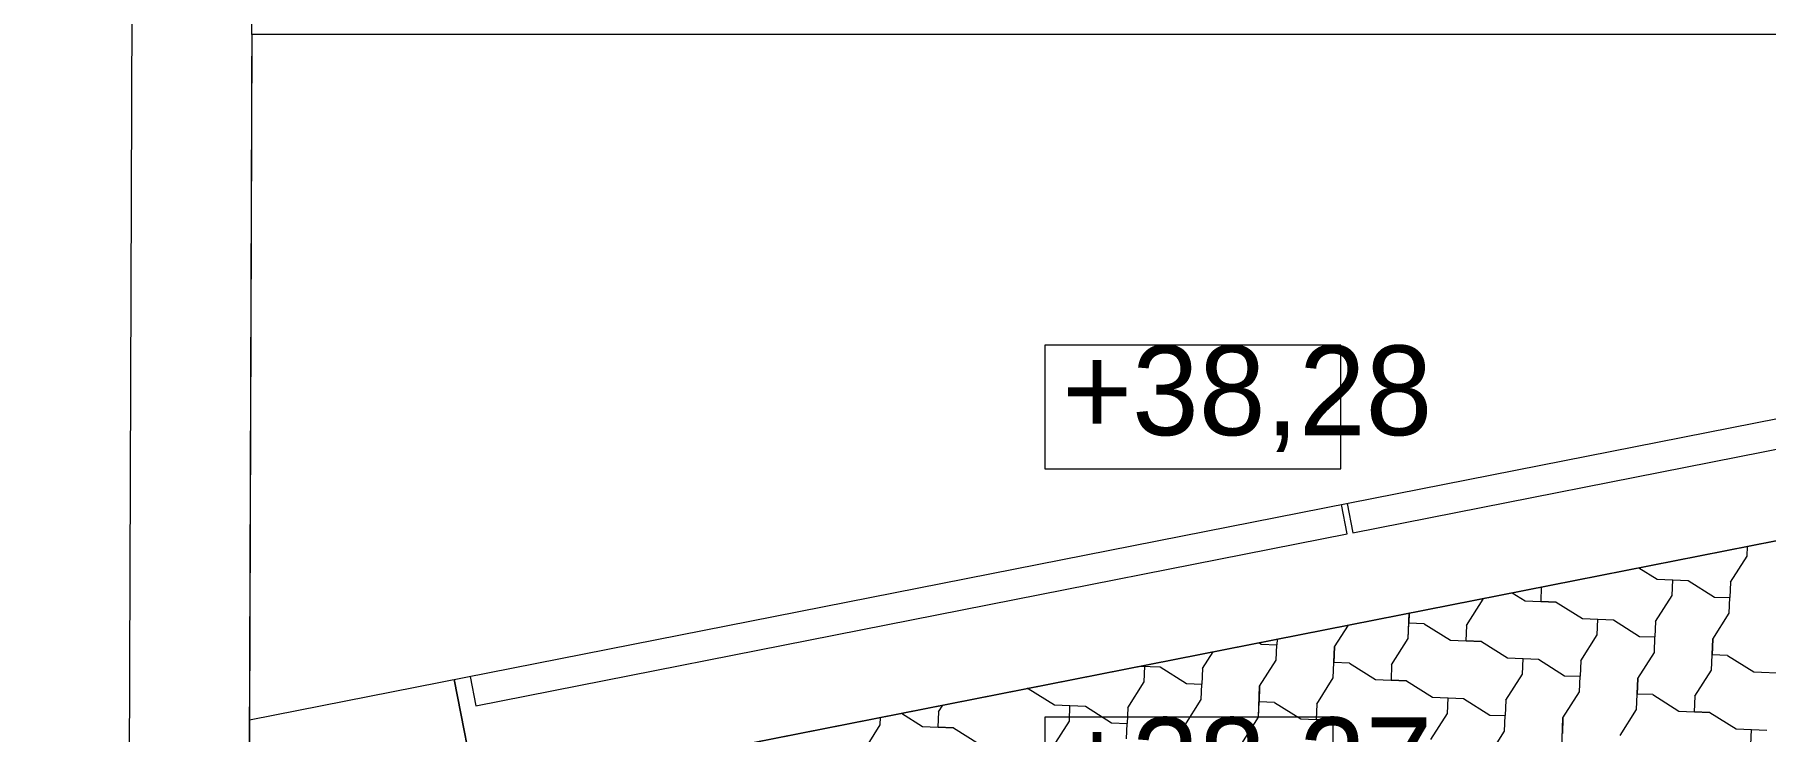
# Model space of a CAD drawing. Header units: metres. Extents: x -111189 to -108577, y -72951 to -72647.
# Drawn here: x -110714.007 to -110711.113, y -72943.659 to -72942.493 of the extents above; entities that cross this region are included whole.
import ezdxf

# ---------------------------------------------------------------- set-up
doc = ezdxf.new("R2010")
doc.units = ezdxf.units.M
doc.header["$MEASUREMENT"] = 0
doc.set_wipeout_variables(frame=1)
doc.linetypes.add('Dot & Dashed', pattern=[0.670278, 0.3175, -0.176389, 0, -0.176389])
doc.linetypes.add('Wipeout_Contour', pattern=[1, 0, -1])
for name, color, linetype in [('Planta Piso RC_1_0', 7, 'Continuous'), ('Planta Piso RC_1_02 - PASSEIOS', 7, 'Continuous'), ('Planta Piso RC_1_07 - MUROS', 7, 'Continuous'), ('Planta Piso RC_1_12 - COTAS ALTIMÉTRICAS', 7, 'Continuous')]:
    doc.layers.add(name, color=color, linetype=linetype)
doc.styles.add('ESTILO_GERADO_3', font='AGENCYR.TTF')

# ---------------------------------------------------------------- blocks, each defined once
blk = doc.blocks.new('*X142', base_point=(-110724.9594, -72968.689))
at = {"layer": 'Planta Piso RC_1_02 - PASSEIOS', "color": 253, "linetype": 'Continuous', "lineweight": 9, "ltscale": 1000}
for p, q in [((-110711.144, -72943.366), (-110711.1434, -72943.3497)), ((-110711.3248, -72943.3855), (-110711.2941, -72943.4049)), ((-110711.3248, -72943.3855), (-110711.2941, -72943.4049)), ((-110711.1717, -72943.4097), (-110711.144, -72943.366)), ((-110711.4879, -72943.4177), (-110711.4889, -72943.442)), ((-110711.4879, -72943.4177), (-110711.4889, -72943.442)), ((-110711.2941, -72943.4049), (-110711.2682, -72943.4059)), ((-110711.2941, -72943.4049), (-110711.2423, -72943.4069)), ((-110711.2692, -72943.4318), (-110711.2682, -72943.4059)), ((-110711.2423, -72943.4069), (-110711.1986, -72943.4346)), ((-110711.1717, -72943.4097), (-110711.1727, -72943.4356)), ((-110711.613, -72943.482), (-110711.5854, -72943.4382)), ((-110711.613, -72943.482), (-110711.5854, -72943.4382)), ((-110711.5854, -72943.4382), (-110711.5853, -72943.4369)), ((-110711.5854, -72943.4382), (-110711.5853, -72943.4369)), ((-110711.5365, -72943.4273), (-110711.5147, -72943.441)), ((-110711.5147, -72943.441), (-110711.463, -72943.4431)), ((-110711.463, -72943.4431), (-110711.4889, -72943.442)), ((-110711.463, -72943.4431), (-110711.4192, -72943.4707)), ((-110711.463, -72943.4431), (-110711.4192, -72943.4707)), ((-110711.2968, -72943.4756), (-110711.2692, -72943.4318)), ((-110711.1986, -72943.4346), (-110711.1727, -72943.4356)), ((-110711.1737, -72943.4615), (-110711.1727, -72943.4356)), ((-110711.1737, -72943.4615), (-110711.1727, -72943.4356)), ((-110711.7106, -72943.504), (-110711.7089, -72943.4613)), ((-110711.7089, -72943.4613), (-110711.7095, -72943.4782)), ((-110711.4192, -72943.4707), (-110711.3934, -72943.4717)), ((-110711.4192, -72943.4707), (-110711.3675, -72943.4728)), ((-110711.3944, -72943.4976), (-110711.3934, -72943.4717)), ((-110711.3675, -72943.4728), (-110711.3237, -72943.5004)), ((-110711.2968, -72943.4756), (-110711.2979, -72943.5014)), ((-110711.2014, -72943.5052), (-110711.1737, -72943.4615)), ((-110711.2014, -72943.5052), (-110711.1737, -72943.4615)), ((-110711.8337, -72943.5181), (-110711.8105, -72943.4814)), ((-110711.8337, -72943.5181), (-110711.8105, -72943.4814)), ((-110711.7382, -72943.5478), (-110711.7106, -72943.504)), ((-110711.7382, -72943.5478), (-110711.7106, -72943.504)), ((-110711.7106, -72943.504), (-110711.7095, -72943.4782)), ((-110711.6837, -72943.4792), (-110711.7095, -72943.4782)), ((-110711.6837, -72943.4792), (-110711.6399, -72943.5068)), ((-110711.613, -72943.482), (-110711.614, -72943.5079)), ((-110711.613, -72943.482), (-110711.614, -72943.5079)), ((-110711.422, -72943.5414), (-110711.3944, -72943.4976)), ((-110711.3237, -72943.5004), (-110711.2979, -72943.5014)), ((-110711.2989, -72943.5273), (-110711.2979, -72943.5014)), ((-110711.2989, -72943.5273), (-110711.2979, -72943.5014)), ((-110712.0544, -72943.5542), (-110712.0365, -72943.526)), ((-110711.9599, -72943.5109), (-110711.9561, -72943.5133)), ((-110711.9561, -72943.5133), (-110711.9302, -72943.5143)), ((-110711.9312, -72943.5402), (-110711.9302, -72943.5143)), ((-110711.9312, -72943.5402), (-110711.9302, -72943.5143)), ((-110711.9298, -72943.5049), (-110711.9302, -72943.5143)), ((-110711.8357, -72943.5698), (-110711.8337, -72943.5181)), ((-110711.8337, -72943.5181), (-110711.8347, -72943.544)), ((-110711.6399, -72943.5068), (-110711.5882, -72943.5089)), ((-110711.5882, -72943.5089), (-110711.614, -72943.5079)), ((-110711.5882, -72943.5089), (-110711.5444, -72943.5365)), ((-110711.5882, -72943.5089), (-110711.5444, -72943.5365)), ((-110711.3265, -72943.571), (-110711.2989, -72943.5273)), ((-110711.3265, -72943.571), (-110711.2989, -72943.5273)), ((-110711.2034, -72943.557), (-110711.2014, -72943.5052)), ((-110711.2034, -72943.557), (-110711.2024, -72943.5311)), ((-110711.2014, -72943.5052), (-110711.2024, -72943.5311)), ((-110711.1765, -72943.5321), (-110711.2024, -72943.5311)), ((-110711.1765, -72943.5321), (-110711.1328, -72943.5598)), ((-110712.1586, -72943.5501), (-110712.1509, -72943.5504)), ((-110712.1586, -72943.5501), (-110712.125, -72943.5514)), ((-110712.1519, -72943.5763), (-110712.1509, -72943.5504)), ((-110712.125, -72943.5514), (-110712.0812, -72943.5791)), ((-110712.0544, -72943.5542), (-110712.0554, -72943.5801)), ((-110711.9589, -72943.5839), (-110711.9312, -72943.5402)), ((-110711.9589, -72943.5839), (-110711.9312, -72943.5402)), ((-110711.8357, -72943.5698), (-110711.8347, -72943.544)), ((-110711.8088, -72943.545), (-110711.8347, -72943.544)), ((-110711.8088, -72943.545), (-110711.7651, -72943.5726)), ((-110711.7382, -72943.5478), (-110711.7392, -72943.5737)), ((-110711.7382, -72943.5478), (-110711.7392, -72943.5737)), ((-110711.5444, -72943.5365), (-110711.5185, -72943.5375)), ((-110711.5444, -72943.5365), (-110711.4927, -72943.5386)), ((-110711.5196, -72943.5634), (-110711.5185, -72943.5375)), ((-110711.4927, -72943.5386), (-110711.4489, -72943.5662)), ((-110711.422, -72943.5414), (-110711.4231, -72943.5672)), ((-110711.231, -72943.6007), (-110711.2034, -72943.557)), ((-110711.231, -72943.6007), (-110711.2034, -72943.557)), ((-110711.1328, -72943.5598), (-110711.081, -72943.5618)), ((-110712.3457, -72943.5876), (-110712.3478, -72943.5875)), ((-110712.3478, -72943.5875), (-110712.3457, -72943.5876)), ((-110712.3457, -72943.5876), (-110712.3019, -72943.6152)), ((-110712.3457, -72943.5876), (-110712.3019, -72943.6152)), ((-110712.1795, -72943.62), (-110712.1519, -72943.5763)), ((-110712.0812, -72943.5791), (-110712.0554, -72943.5801)), ((-110712.0564, -72943.606), (-110712.0554, -72943.5801)), ((-110712.0564, -72943.606), (-110712.0554, -72943.5801)), ((-110711.9609, -72943.6356), (-110711.9589, -72943.5839)), ((-110711.9589, -72943.5839), (-110711.9599, -72943.6098)), ((-110711.8634, -72943.6136), (-110711.8357, -72943.5698)), ((-110711.8634, -72943.6136), (-110711.8357, -72943.5698)), ((-110711.7651, -72943.5726), (-110711.7134, -72943.5747)), ((-110711.7134, -72943.5747), (-110711.7392, -72943.5737)), ((-110711.7134, -72943.5747), (-110711.6696, -72943.6023)), ((-110711.7134, -72943.5747), (-110711.6696, -72943.6023)), ((-110711.5472, -72943.6072), (-110711.5196, -72943.5634)), ((-110711.4489, -72943.5662), (-110711.4231, -72943.5672)), ((-110711.4241, -72943.5931), (-110711.4231, -72943.5672)), ((-110711.4241, -72943.5931), (-110711.4231, -72943.5672)), ((-110711.3286, -72943.6228), (-110711.3265, -72943.571)), ((-110711.3265, -72943.571), (-110711.3276, -72943.5969)), ((-110712.4957, -72943.6265), (-110712.4886, -72943.6153)), ((-110712.4957, -72943.6265), (-110712.4886, -72943.6153)), ((-110712.3019, -72943.6152), (-110712.276, -72943.6162)), ((-110712.3019, -72943.6152), (-110712.2502, -72943.6172)), ((-110712.2771, -72943.6421), (-110712.276, -72943.6162)), ((-110712.2502, -72943.6172), (-110712.2064, -72943.6449)), ((-110712.1795, -72943.62), (-110712.1806, -72943.6459)), ((-110712.084, -72943.6497), (-110712.0564, -72943.606)), ((-110712.084, -72943.6497), (-110712.0564, -72943.606)), ((-110711.9609, -72943.6356), (-110711.9599, -72943.6098)), ((-110711.934, -72943.6108), (-110711.9599, -72943.6098)), ((-110711.934, -72943.6108), (-110711.8903, -72943.6384)), ((-110711.8634, -72943.6136), (-110711.8644, -72943.6395)), ((-110711.8634, -72943.6136), (-110711.8644, -72943.6395)), ((-110711.6696, -72943.6023), (-110711.6437, -72943.6033)), ((-110711.6696, -72943.6023), (-110711.6179, -72943.6044)), ((-110711.6447, -72943.6292), (-110711.6437, -72943.6033)), ((-110711.6179, -72943.6044), (-110711.5741, -72943.632)), ((-110711.5472, -72943.6072), (-110711.5482, -72943.633)), ((-110711.4517, -72943.6369), (-110711.4241, -72943.5931)), ((-110711.4517, -72943.6369), (-110711.4241, -72943.5931)), ((-110711.3286, -72943.6228), (-110711.3276, -72943.5969)), ((-110711.3017, -72943.5979), (-110711.3276, -72943.5969)), ((-110711.3017, -72943.5979), (-110711.2579, -72943.6256)), ((-110711.231, -72943.6007), (-110711.2321, -72943.6266)), ((-110711.231, -72943.6007), (-110711.2321, -72943.6266)), ((-110712.6209, -72943.6923), (-110712.5932, -72943.6485)), ((-110712.6209, -72943.6923), (-110712.5932, -72943.6485)), ((-110712.5932, -72943.6485), (-110712.5927, -72943.6358)), ((-110712.5932, -72943.6485), (-110712.5927, -72943.6358)), ((-110712.558, -72943.629), (-110712.5226, -72943.6513)), ((-110712.4957, -72943.6265), (-110712.4967, -72943.6523)), ((-110712.4957, -72943.6265), (-110712.4967, -72943.6523)), ((-110712.3047, -72943.6859), (-110712.2771, -72943.6421)), ((-110712.2064, -72943.6449), (-110712.1806, -72943.6459)), ((-110712.1816, -72943.6718), (-110712.1806, -72943.6459)), ((-110712.1816, -72943.6718), (-110712.1806, -72943.6459)), ((-110711.9885, -72943.6794), (-110711.9609, -72943.6356)), ((-110711.9885, -72943.6794), (-110711.9609, -72943.6356)), ((-110711.8903, -72943.6384), (-110711.8385, -72943.6405)), ((-110711.8385, -72943.6405), (-110711.8644, -72943.6395)), ((-110711.8385, -72943.6405), (-110711.7948, -72943.6681)), ((-110711.8385, -72943.6405), (-110711.7948, -72943.6681)), ((-110711.6724, -72943.673), (-110711.6447, -72943.6292)), ((-110711.5741, -72943.632), (-110711.5482, -72943.633)), ((-110711.5493, -72943.6589), (-110711.5482, -72943.633)), ((-110711.5493, -72943.6589), (-110711.5482, -72943.633)), ((-110711.4538, -72943.6886), (-110711.4517, -72943.6369)), ((-110711.4517, -72943.6369), (-110711.4527, -72943.6627)), ((-110711.3562, -72943.6665), (-110711.3286, -72943.6228)), ((-110711.3562, -72943.6665), (-110711.3286, -72943.6228)), ((-110711.2579, -72943.6256), (-110711.2062, -72943.6276)), ((-110711.2062, -72943.6276), (-110711.2321, -72943.6266)), ((-110711.2062, -72943.6276), (-110711.1624, -72943.6553)), ((-110711.2062, -72943.6276), (-110711.1624, -72943.6553)), ((-110712.5226, -72943.6513), (-110712.4709, -72943.6534)), ((-110712.4709, -72943.6534), (-110712.4967, -72943.6523)), ((-110712.4709, -72943.6534), (-110712.4271, -72943.681)), ((-110712.4709, -72943.6534), (-110712.4271, -72943.681)), ((-110712.0861, -72943.7015), (-110712.084, -72943.6497)), ((-110712.084, -72943.6497), (-110712.0851, -72943.6756)), ((-110711.5769, -72943.7027), (-110711.5493, -72943.6589)), ((-110711.5769, -72943.7027), (-110711.5493, -72943.6589)), ((-110711.1624, -72943.6553), (-110711.1366, -72943.6563)), ((-110711.1624, -72943.6553), (-110711.1107, -72943.6573)), ((-110711.1376, -72943.6821), (-110711.1366, -72943.6563))]:
    blk.add_line(p, q, dxfattribs=at)

msp = doc.modelspace()

# ---------------------------------------------------------------- linework, layer by layer
at = {"layer": 'Planta Piso RC_1_07 - MUROS', "color": 7, "linetype": 'Continuous', "lineweight": 13, "ltscale": 1000, "flags": 128}
msp.add_lwpolyline([(-110713.5973, -72929.3402), (-110713.6433, -72942.2934), (-110713.6472, -72943.3913), (-110713.6488, -72943.8443), (-110713.8489, -72943.8839), (-110713.8472, -72943.3913), (-110713.8433, -72942.2934), (-110713.797, -72929.3572)], dxfattribs=at)

# ---------------------------------------------------------------- next in the draw order: wipeouts: each hides what was drawn before it
at = {"color": 254, "linetype": 'Wipeout_Contour', "lineweight": 0, "ltscale": 1856047.595941045}
msp.add_wipeout([(-110716.1489, -72944.338), (-110716.1489, -72945.801), (-110713.5716, -72945.2887), (-110709.7562, -72944.5303), (-110708.5565, -72944.2918), (-110697.2426, -72942.043), (-110693.5535, -72941.3098), (-110690.7566, -72940.7538), (-110690.7566, -72939.3245), (-110693.8258, -72939.9305), (-110697.5176, -72940.6594), (-110708.8326, -72942.8934), (-110710.0326, -72943.1304), (-110713.8489, -72943.8839)], dxfattribs=at).dxf.layer = 'Planta Piso RC_1_02 - PASSEIOS'

# ---------------------------------------------------------------- next in the draw order: linework, layer by layer
at = {"layer": 'Planta Piso RC_1_02 - PASSEIOS', "color": 7, "linetype": 'Continuous', "lineweight": 13, "ltscale": 1000, "flags": 128}
msp.add_lwpolyline([(-110716.1489, -72944.338), (-110713.8489, -72943.8839), (-110710.0326, -72943.1304), (-110708.8326, -72942.8934), (-110697.5176, -72940.6594), (-110693.8258, -72939.9305), (-110690.7566, -72939.3245)], dxfattribs=at)
at = {"layer": 'Planta Piso RC_1_07 - MUROS', "color": 7, "linetype": 'Continuous', "lineweight": 13, "ltscale": 1000, "flags": 128}
for points in [[(-110710.307, -72943.1845), (-110710.3457, -72942.9883), (-110713.3058, -72943.5727), (-110713.267, -72943.769)], [(-110710.346, -72943.0393), (-110710.3555, -72942.9903), (-110711.8124, -72943.2779), (-110711.8029, -72943.327)], [(-110711.8127, -72943.3289), (-110711.8222, -72943.2798), (-110713.2791, -72943.5675), (-110713.2696, -72943.6166)], [(-110713.267, -72943.769), (-110713.3058, -72943.5727), (-110713.6481, -72943.6403), (-110713.6488, -72943.8443)]]:
    msp.add_lwpolyline(points, close=True, dxfattribs=at)

# ---------------------------------------------------------------- next in the draw order: block references
at = {"layer": 'Planta Piso RC_1_0', "color": 7, "linetype": 'Dot & Dashed', "lineweight": 13, "ltscale": 10}
msp.add_blockref('*X142', (-110724.9594, -72968.689), dxfattribs=at)

# ---------------------------------------------------------------- next in the draw order: wipeouts: each hides what was drawn before it
at = {"color": 254, "linetype": 'Wipeout_Contour', "lineweight": 0, "ltscale": 1060624.10345239}
msp.add_wipeout([(-110713.6286, -72938.1539), (-110713.644, -72942.4934), (-110710.3326, -72942.4934), (-110710.3326, -72941.1839), (-110710.3326, -72935.6158), (-110708.8326, -72935.6158), (-110708.8326, -72934.6613), (-110713.6161, -72934.6443)], dxfattribs=at).dxf.layer = 'Planta Piso RC_1_07 - MUROS'

# ---------------------------------------------------------------- next in the draw order: linework, layer by layer
at = {"layer": 'Planta Piso RC_1_07 - MUROS', "color": 7, "linetype": 'Continuous', "lineweight": 13, "ltscale": 1000, "flags": 128}
msp.add_lwpolyline([(-110713.6286, -72938.1539), (-110713.6161, -72934.6443), (-110708.8326, -72934.6613), (-110708.8326, -72935.6158), (-110710.3326, -72935.6158), (-110710.3326, -72941.1839), (-110710.3326, -72942.4934), (-110713.644, -72942.4934)], close=True, dxfattribs=at)

# ---------------------------------------------------------------- next in the draw order: wipeouts: each hides what was drawn before it
at = {"color": 254, "linetype": 'Wipeout_Contour', "lineweight": 0, "ltscale": 530325.046977}
msp.add_wipeout([(-110713.644, -72942.4934), (-110713.6481, -72943.6403), (-110710.3326, -72942.9857), (-110710.3326, -72942.4934)], dxfattribs=at).dxf.layer = 'Planta Piso RC_1_07 - MUROS'

# ---------------------------------------------------------------- next in the draw order: linework, layer by layer
at = {"layer": 'Planta Piso RC_1_07 - MUROS', "color": 7, "linetype": 'Continuous', "lineweight": 13, "ltscale": 1000, "flags": 128}
msp.add_lwpolyline([(-110713.644, -72942.4934), (-110713.6481, -72943.6403), (-110710.3326, -72942.9857), (-110710.3326, -72942.4934)], close=True, dxfattribs=at)
at = {"layer": 'Planta Piso RC_1_12 - COTAS ALTIMÉTRICAS', "color": 7, "linetype": 'Continuous', "lineweight": 5, "ltscale": 1000, "flags": 128}
for points in [[(-110712.3178, -72943.2202), (-110711.8229, -72943.2202), (-110711.8229, -72943.0131), (-110712.3178, -72943.0131)], [(-110712.3178, -72943.8425), (-110711.8362, -72943.8425), (-110711.8362, -72943.6353), (-110712.3178, -72943.6353)]]:
    msp.add_lwpolyline(points, close=True, dxfattribs=at)

# ---------------------------------------------------------------- next in the draw order: texts
at = {"layer": 'Planta Piso RC_1_12 - COTAS ALTIMÉTRICAS', "color": 7, "linetype": 'Continuous', "lineweight": 5, "char_height": 0.15, "attachment_point": 7, "style": 'ESTILO_GERADO_3'}
for s, insert, width in [('\\A1;{\\pql;\\fAgency FB|b0|i0|c0|p0;\\W1.000000;+38,28}', (-110712.2893, -72943.1916), 0.437744), ('\\A1;{\\pql;\\fAgency FB|b0|i0|c0|p0;\\W1.000000;+38,27}', (-110712.2893, -72943.8139), 0.424442)]:
    msp.add_mtext(s, dxfattribs=dict(at, insert=insert, width=width))

doc.saveas('drawing.dxf')
